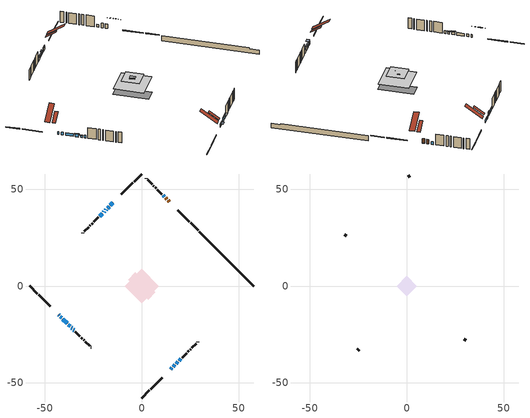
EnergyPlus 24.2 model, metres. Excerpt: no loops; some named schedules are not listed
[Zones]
conditioned space
 floor adiabatic (AdiabaticFloorConstruction): -8.85,0 0,8.85 8.85,0 0,-8.85 z3.43
 floor foundation (Slab1 construction): -7.01,3.28 -3.28,7.01 7.01,-3.28 3.28,-7.01 z-1.37
 wall outside (RimJoist1 construction): 0,-57.8 3.95,-53.86 / -57.8,0 -53.86,-3.95 / 0,57.8 -3.95,53.86 / 29.13,28.68 25.18,32.63 z0.99:1.29
 wall outside (RimJoist2 construction): 4.6,-53.2 10.5,-47.31 / -53.2,-4.6 -47.31,-10.5 / -4.6,53.2 -10.5,47.31 / 24.52,33.28 18.63,39.17 z0.99:1.29
 wall outside (AdiabaticWallConstruction 1): 14.27,43.53 13.59,44.21 / 12.94,44.87 12.36,45.44 z0.99:3.02
 wall outside (AdiabaticWallConstruction): 14.85,-42.95 15.58,-42.23 z0.99:2.59; -42.95,-14.85 -42.63,-15.18 / -41.97,-15.83 -41.34,-16.46 / -40.69,-17.12 -38.53,-19.28 / -14.85,42.95 -16.15,41.66 / -37.87,-19.93 -37.01,-20.8 / -16.8,41 -17.56,40.25 / -35.27,-22.54 -34.89,-22.92 / -20.39,37.41 -21.69,36.12 / 11.71,46.1 11.08,46.73 z0.99:2.21; 16.23,-41.57 17.09,-40.71 z0.99:2.16; -36.35,-21.45 -35.92,-21.88 / -19.3,38.5 -19.74,38.07 z0.99:1.91; -18.22,39.59 -18.65,39.16 / 17.75,-40.05 18.61,-39.19 / 19.27,-38.54 20.13,-37.67 z0.99:2.77
 wall outside (Wall1 construction): 20.79,-37.02 23.14,-34.66 / -34.23,-23.57 -31.87,-25.93 / -22.34,35.46 -24.7,33.11 / 10.42,47.38 8.07,49.74 z0.99:5.87
 wall outside (Wall2 construction): 23.8,-34 24.32,-33.48 / -31.22,-26.59 -30.7,-27.11 / -25.36,32.45 -25.88,31.93 / 7.41,50.39 6.89,50.91 z0.99:5.87
 wall outside (Wall3 construction): 24.98,-32.83 25.26,-32.55 / -30.04,-27.76 -29.76,-28.04 / -26.53,31.27 -26.81,31 / 6.23,51.57 5.96,51.85 z0.99:5.87
 wall outside (Wall4 construction): 25.91,-31.89 28.12,-29.69 / -29.11,-28.7 -26.9,-30.9 / -27.47,30.34 -29.67,28.13 / 5.3,52.51 3.1,54.71 z0.99:5.87
 wall outside (Wall5 construction): 28.77,-29.03 28.91,-28.89 / -26.25,-31.56 -26.11,-31.7 / -30.33,27.48 -30.46,27.34 / 2.44,55.37 2.3,55.5 z0.99:5.87
 wall foundation (FoundationWall1 construction): 29.78,28.02,-1.37 29.78,28.02,0.99 55,2.8,0.99 55,2.8,0.5 57.8,0,0.5 57.8,0,-1.37
 window (WindowConstruction 13): 14.85,-42.95 15.57,-42.23 z0.99:2.59
 window (WindowConstruction 6): -42.95,-14.85 -42.63,-15.18 z0.99:2.21
 window (WindowConstruction 7): -41.97,-15.83 -41.34,-16.46 z0.99:2.21
 window (WindowConstruction 8): -40.68,-17.12 -38.53,-19.28 z0.99:2.21
 window (WindowConstruction 9): -14.85,42.95 -16.15,41.66 z0.99:2.21
 window (WindowConstruction 10): 16.23,-41.57 17.09,-40.71 z0.99:2.16
 window (WindowConstruction 11): -37.87,-19.93 -37.01,-20.8 z0.99:2.21
 window (WindowConstruction 12): -36.35,-21.45 -35.92,-21.88 z0.99:1.9
 window (WindowConstruction 14): -16.8,41 -17.56,40.25 z0.99:2.21
 window (WindowConstruction 15): -35.26,-22.54 -34.89,-22.92 z0.99:2.21
 window (WindowConstruction): -18.22,39.59 -18.65,39.16 z0.99:2.77
 window (WindowConstruction 1): -19.3,38.5 -19.73,38.07 z0.99:1.9
 window (WindowConstruction 2): -20.39,37.41 -21.68,36.12 z0.99:2.21
 window (WindowConstruction 3): 17.75,-40.05 18.61,-39.19 z0.99:2.77
 window (WindowConstruction 4): 19.27,-38.54 20.13,-37.67 z0.99:2.77
 window (WindowConstruction 5): 11.71,46.1 11.08,46.72 z0.99:2.21
 door (Door): 14.27,43.53 13.59,44.21 z0.99:3.02
 door (Door 1): 12.94,44.87 12.37,45.44 z0.99:3.02
 ceiling adiabatic (AdiabaticFloorConstruction): 0,-8.85 8.85,0 0,8.85 -8.85,0 z3.43
 roof outside (Roof3 construction): 14.2,-43.61,5.87 11.18,-40.59,8.71 10.28,-41.5,8.71 13.29,-44.51,5.87; -43.61,-14.2,5.87 -40.59,-11.18,8.71 -41.5,-10.28,8.71 -44.51,-13.29,5.87; -14.2,43.61,5.87 -11.18,40.59,8.71 -10.28,41.5,8.71 -13.29,44.51,5.87; 14.93,42.88,5.87 11.91,39.86,8.71 12.82,38.96,8.71 15.83,41.97,5.87
attic - vented
 floor to conditioned space (Floor1 construction Reversed): -1.59,0 0,1.59 1.59,0 0,-1.59 z5.87
 floor to conditioned space (Floor2 construction Reversed): -5.17,0 0,5.17 5.17,0 0,-5.17 z5.87
 wall outside (Wall6 construction): 29.57,-28.24 30.55,-27.25 / -25.45,-32.35 -24.46,-33.34 / -31.12,26.68 -32.11,25.7 / 1.64,56.16 0.66,57.15 z0.99:5.87
 roof outside (Roof1 construction): 12.63,-45.17,5.87 7.7,-40.24,10.52 6.22,-41.72,10.52 11.15,-46.65,5.87; -45.17,-12.63,5.87 -40.24,-7.7,10.52 -41.72,-6.22,10.52 -46.65,-11.15,5.87; -12.63,45.17,5.87 -7.7,40.24,10.52 -6.22,41.72,10.52 -11.15,46.65,5.87; 16.49,41.31,5.87 11.56,36.38,10.52 13.04,34.9,10.52 17.97,39.83,5.87
shading: 15.79,-42.02 14.64,-43.16 15.51,-44.02 16.65,-42.88 z2.89; -16.36,41.45 -14.64,43.16 -14.85,43.37 -16.57,41.66 z2.51; 17.3,-40.5 16.02,-41.78 16.32,-42.09 17.61,-40.8 z2.46; -36.8,-21.01 -38.08,-19.72 -38.29,-19.93 -37.01,-21.22 z2.51; -35.71,-22.09 -36.56,-21.24 -36.78,-21.45 -35.92,-22.31 z2.2; -18.86,38.95 -18,39.8 -18.22,40.01 -19.07,39.16 z3.07; -19.95,37.86 -19.09,38.71 -19.3,38.92 -20.16,38.07 z2.2; -21.9,35.91 -20.18,37.62 -20.39,37.84 -22.11,36.12 z2.51; 18.82,-38.98 17.54,-40.27 17.75,-40.48 19.04,-39.19 z3.07; 20.34,-37.46 19.06,-38.75 19.7,-39.39 20.99,-38.11 z3.07
[Building]
Building 1: Terrain=Suburbs
[Site:Location]
Montreal Mirabel Intl AP_QC: Latitude {deg}=45.68; Longitude {deg}=-74.03; Time Zone {hr}=-5; Elevation {m}=82; Keep Site Location Information=Yes
[Site:GroundTemperature:Shallow]
0.642858, -1.75623, -1.94836, -0.80987, 3.76054, 8.30966, 12.2535, 14.7518, 14.9641, 12.9321, 9.08883, 4.67926
[Site:WaterMainsTemperature]
Calculation Method=Schedule; Temperature Schedule=mains temperature schedule
[Material] Roughness=Rough; Thermal Absorptance=0.9
Name | Thickness {m} | Conductivity {W/m-K} | Density {kg/m3} | Specific Heat {J/kg-K} | Solar Absorptance | Visible Absorptance
asphalt or fiberglass shingles | 0.00635 | 0.162714 | 1121.4 | 1465.45 | 0.84 | 0.84
ceiling loosefill ins | 0.169333 | 0.0480833 | 16.02 | 1046.75 | 0.7 | 0.7
ceiling stud and cavity | 0.1397 | 0.138218 | 65.682 | 1177.47 | 0.7 | 0.7
ceiling stud and cavity 1 | 0.1397 | 0.125932 | 65.682 | 1177.47 | 0.7 | 0.7
concrete 4.0 in. | 0.1016 | 1.803125 | 2242.8 | 837.4 | 0.7 | 0.7
concrete 8.0 in. | 0.2032 | 1.803125 | 2242.8 | 837.4 | 0.7 | 0.7
door material | 0.04445 | 0.053851 | 512.64 | 1214.23 | 0.7 | 0.7
door material 1 | 0.04445 | 0.0381423 | 512.64 | 1214.23 | 0.7 | 0.7
exterior vertical ins | 0.0454343 | 0.029427 | 32.04 | 1214.23 | 0.7 | 0.7
floor covering | 0.0127 | 0.0433444 | 54.468 | 1339.84 | 0.6 | 0.6
floor rigid ins; wall rigid ins 2 | 0.512978 | 0.029427 | 32.04 | 1214.23 | 0.7 | 0.7
floor stud and cavity | 0.1397 | 1.75129 | 37.0049 | 1207.88 | 0.7 | 0.7
furniture material conditioned space 1 | 0.1524 | 0.115458 | 640.8 | 1214.23 | 0.6 | 0.6
gypsum board | 0.0127 | 0.160291 | 801 | 837.4 | 0.6 | 0.6
gypsum board 1 | 0.0127 | 0.160291 | 801 | 837.4 | 0.7 | 0.7
osb sheathing 0.5 in. | 0.0127 | 0.115458 | 512.64 | 1214.23 | 0.7 | 0.7
osb sheathing 0.75 in. | 0.01905 | 0.115458 | 512.64 | 1214.23 | 0.7 | 0.7
osb sheathing 2.0 in. | 0.0508 | 0.115458 | 512.64 | 1214.23 | 0.7 | 0.7
rim joist rigid ins; wall rigid ins | 0.051816 | 0.029427 | 32.04 | 1214.23 | 0.7 | 0.7
rim joist stud and cavity | 0.0508 | 0.0380316 | 125.044 | 1163.47 | 0.6 | 0.6
rim joist stud and cavity 1 | 0.0508 | 0.0327253 | 125.044 | 1163.47 | 0.6 | 0.6
roof rigid ins; wall rigid ins 1 | 0.103632 | 0.029427 | 32.04 | 1214.23 | 0.7 | 0.7
roof stud and cavity | 0.2032 | 0.214845 | 78.34581 | 1123.46 | 0.7 | 0.7
wall stud and cavity | 0.1397 | 0.145576 | 139.0536 | 1170.24 | 0.7 | 0.7
wall stud and cavity 1 | 0.1397 | 0.300532 | 139.0536 | 1170.24 | 0.7 | 0.7
wall stud and cavity 2 | 0.1397 | 0.197362 | 139.0536 | 1170.24 | 0.7 | 0.7
wall stud and cavity 3 | 0.1397 | 0.185372 | 139.0536 | 1170.24 | 0.7 | 0.7
wall stud and cavity 4 | 0.1397 | 0.741543 | 139.0536 | 1170.24 | 0.7 | 0.7
wall stud and cavity 5 | 0.0889 | 6.1454 | 50.32683 | 1063.81 | 0.6 | 0.6
wall stud and cavity 6 | 0.0889 | 0.380278 | 52.3479 | 1209.89 | 0.7 | 0.7
wall stud and cavity 7 | 0.0889 | 0.391764 | 83.0341 | 1211.67 | 0.7 | 0.7
wood siding | 0.0254 | 0.102417 | 544.68 | 1172.36 | 0 | 0
wood siding 1 | 0.00254 | 0.102417 | 544.68 | 1172.36 | 0 | 0
wood siding 2; wood siding 3; wood siding 4 | 0.0254 | 0.102417 | 544.68 | 1172.36 | 0.7 | 0.7
[WindowMaterial:SimpleGlazingSystem]
Name | U-Factor {W/m2-K} | Solar Heat Gain Coefficient
WindowMaterial | 4.553756 | 0.66
WindowMaterial 1 | 4.92339 | 0.64
WindowMaterial 2 | 3.90135 | 0.7
WindowMaterial 3 | 3.91385 | 0.7
WindowMaterial 4 | 4.21762 | 0.68
WindowMaterial 5 | 4.732613 | 0.65
WindowMaterial 6 | 4.13756 | 0.69
WindowMaterial 7 | 2.98038 | 0.61
WindowMaterial 8 | 4.81438 | 0.65
[Construction]
AdiabaticFloorConstruction: floor stud and cavity, floor rigid ins, osb sheathing 0.75 in., floor covering
AdiabaticWallConstruction: wood siding 3, wall rigid ins 2, wall stud and cavity 6, gypsum board
AdiabaticWallConstruction 1: wood siding 4, wall rigid ins 2, wall stud and cavity 6, gypsum board
Door: door material
Door 1: door material 1
Floor1 construction Reversed: gypsum board, ceiling stud and cavity, ceiling loosefill ins
Floor2 construction Reversed: gypsum board, ceiling stud and cavity 1, ceiling loosefill ins
FoundationWall1 construction: concrete 8.0 in., gypsum board 1
furniture construction conditioned space 1: furniture material conditioned space 1
PartitionWallConstruction: gypsum board, wall stud and cavity 7, gypsum board
RimJoist1 construction: wood siding 2, rim joist rigid ins, osb sheathing 2.0 in., rim joist stud and cavity
RimJoist2 construction: wood siding 2, rim joist rigid ins, osb sheathing 2.0 in., rim joist stud and cavity 1
Roof1 construction: asphalt or fiberglass shingles
Roof3 construction: asphalt or fiberglass shingles, roof rigid ins, osb sheathing 0.75 in., roof stud and cavity, gypsum board
Slab1 construction: concrete 4.0 in.
Wall1 construction: wood siding, wall rigid ins, osb sheathing 0.5 in., wall stud and cavity, gypsum board
Wall2 construction: wood siding, wall rigid ins 1, osb sheathing 0.5 in., wall stud and cavity 1, gypsum board
Wall3 construction: wood siding, wall rigid ins, osb sheathing 0.5 in., wall stud and cavity 2, gypsum board
Wall4 construction: wood siding, wall rigid ins, osb sheathing 0.5 in., wall stud and cavity 3, gypsum board
Wall5 construction: wood siding, wall rigid ins, osb sheathing 0.5 in., wall stud and cavity 4, gypsum board
Wall6 construction: wood siding 1, wall stud and cavity 5
WindowConstruction; WindowConstruction 3; WindowConstruction 5; WindowConstruction 7: WindowMaterial
WindowConstruction 1; WindowConstruction 12; WindowConstruction 6: WindowMaterial 1
WindowConstruction 10: WindowMaterial 6
WindowConstruction 11; WindowConstruction 9: WindowMaterial 5
WindowConstruction 13: WindowMaterial 7
WindowConstruction 14; WindowConstruction 15: WindowMaterial 8
WindowConstruction 2: WindowMaterial 2
WindowConstruction 4: WindowMaterial 3
WindowConstruction 8: WindowMaterial 4
[Zone] Multiplier=1; Part of Total Floor Area=Yes
Name | Volume {m3}
attic - vented | 41.3976
conditioned space | 582.8
[Space]
Name | Zone | Volume {m3}
attic - vented 1 | attic - vented | 41.3976
conditioned space 1 | conditioned space | 582.8
[ZoneInfiltration:EffectiveLeakageArea]
infil attic - vented 1: Zone or Space=attic - vented 1; Schedule=Always On Discrete; Effective Air Leakage Area {cm2}=2701.38; Stack Coefficient=0.00066264; Wind Coefficient=1.73924e-05
[ZoneMixing]
whole house fan mix: Zone or Space=attic - vented; Schedule=Always On Continuous; Design Flow Rate Calculation Method=Flow/Zone; Design Flow Rate {m3/s}=0; Source Zone or Space=conditioned space
[SurfaceProperty:ExposedFoundationPerimeter]
Slab1: Exposed Perimeter Calculation Method=TotalExposedPerimeter; Total Exposed Perimeter {m}=39.63
[InternalMass] Zone or ZoneList=conditioned space; Space or SpaceList=conditioned space 1
Name | Construction | Surface Area {m2}
furniture mass conditioned space 1 | furniture construction conditioned space 1 | 93.2799
partition wall mass | PartitionWallConstruction | 233.2
[Lights]
interior lighting: Zone or ZoneList or Space or SpaceList=conditioned space 1; Schedule=interior lighting schedule; Design Level Calculation Method=LightingLevel; Lighting Level {W}=343.2; Return Air Fraction=0; Fraction Radiant=0.6; Fraction Visible=0.2; Fraction Replaceable=1
[People]
occupants: Zone or ZoneList or Space or SpaceList=conditioned space 1; Number of People Schedule=occupants schedule; Number of People Calculation Method=People; Number of People=3; Fraction Radiant=0.314171; Sensible Heat Fraction=0.56303; Activity Level Schedule=occupants activity schedule; Carbon Dioxide Generation Rate {m3/s-W}=0; Enable ASHRAE 55 Comfort Warnings=No; Mean Radiant Temperature Calculation Type=EnclosureAveraged
[ElectricEquipment] Zone or ZoneList or Space or SpaceList=conditioned space 1; Design Level Calculation Method=EquipmentLevel
Name | Schedule | Design Level {W} | Fraction Latent | Fraction Radiant | Fraction Lost
clothes dryer | clothes dryer schedule | 140.772 | 0.015 | 0.081 | 0.85
clothes washer | clothes washer schedule | 32.1985 | 0.03 | 0.162 | 0.7
cooking range | cooking range schedule | 215.147 | 0.08 | 0.432 | 0.2
dishwasher | dishwasher schedule | 66.8632 | 0.3 | 0.18 | 0.4
fridge | fridge schedule | 72.9452 | 0 | 0.6 | 0
mech vent house fan | mech vent house fan schedule | 150 | 0 | 0 | 1
mech vent house fan cfis | mech vent house fan cfis schedule | 0 | 0 | 0 | 0
misc plug loads | misc plug loads schedule | 494.7 | 0.045 | 0.513 | 0.1
whole house fan | Always On Discrete | 0 | 0 | 0 | 1
[OtherEquipment] Zone or ZoneList or Space or SpaceList=conditioned space 1; Design Level Calculation Method=EquipmentLevel
Name | Fuel Type | Schedule | Design Level {W} | Fraction Latent | Fraction Radiant | Fraction Lost
clothes dryer 1 | Electricity | clothes dryer schedule | 0 | 0.015 | 0.081 | 0.85
cooking range 1 | Electricity | cooking range schedule | 0 | 0.08 | 0.432 | 0.2
general water use latent | None | general water use schedule | 62.594 | 1 | 0 | 0
general water use sensible | None | general water use schedule | -61.6891 | 0 | 0.6 | 0
mech vent house fan latent load | None | Always On Discrete | 0 | 1 | 0 | 0
mech vent house fan sensible load | None | Always On Discrete | 0 | 0 | 0 | 0
water heater energy adjustment1 | Electricity | Always On Discrete | 0.01 | 0 | 0 | 1
[ZoneInfiltration:DesignFlowRate] Zone or ZoneList or Space or SpaceList=conditioned space 1; Schedule=Always On Discrete; Design Flow Rate Calculation Method=Flow/Zone; Design Flow Rate {m3/s}=0
infil flow; natural vent flow; whole house fan flow
[Foundation:Kiva]
Foundation Kiva 1: Initial Indoor Air Temperature {C}=21; Wall Height Above Grade {m}=0.98999; Wall Depth Below Slab {m}=0.2032; Custom Block Material Name 1=exterior vertical ins; Custom Block Depth 1 {m}=2.36001; Custom Block X Position 1 {m}=0.2159; Custom Block Z Position 1 {m}=0
[Foundation:Kiva:Settings]
Soil Conductivity {W/m-K}=0.849921; Soil Density {kg/m3}=1842.3; Soil Specific Heat {J/kg-K}=418.7; Ground Solar Absorptivity=0.9; Ground Thermal Absorptivity=0.9; Ground Surface Roughness {m}=0.03; Far-Field Width {m}=40; Deep-Ground Boundary Condition=ZeroFlux; Deep-Ground Depth {m}=40; Minimum Cell Dimension {m}=0.2; Maximum Cell Growth Coefficient=3; Simulation Timestep=Timestep
[Exterior:Lights]
exterior lighting: Schedule=exterior lighting schedule; Design Level {W}=75.6
[Schedule:Constant]
Name | Hourly Value
Always On Continuous; mech vent house fan schedule; mech vent house fan cfis schedule; Always On Discrete | 1
occupants activity schedule | 117.228
fridge schedule | 0
[Schedule:Week:Daily]
interior lighting schedule Week Rule - Jan1-Jan27: interior lighting schedule day, interior lighting schedule day, interior lighting schedule day, interior lighting schedule day, interior lighting schedule day, interior lighting schedule day, interior lighting schedule day, interior lighting schedule default day, interior lighting schedule default day, interior lighting schedule default day, interior lighting schedule default day, interior lighting schedule default day
interior lighting schedule Week Rule - Jan28-Feb3: interior lighting schedule day, interior lighting schedule day, interior lighting schedule day, interior lighting schedule day, interior lighting schedule day 1, interior lighting schedule day 1, interior lighting schedule day 1, interior lighting schedule default day, interior lighting schedule default day, interior lighting schedule default day, interior lighting schedule default day, interior lighting schedule default day
interior lighting schedule Week Rule - Feb4-Feb24: interior lighting schedule day 1, interior lighting schedule day 1, interior lighting schedule day 1, interior lighting schedule day 1, interior lighting schedule day 1, interior lighting schedule day 1, interior lighting schedule day 1, interior lighting schedule default day, interior lighting schedule default day, interior lighting schedule default day, interior lighting schedule default day, interior lighting schedule default day
interior lighting schedule Week Rule - Feb25-Mar3: interior lighting schedule day 1, interior lighting schedule day 1, interior lighting schedule day 1, interior lighting schedule day 1, interior lighting schedule day 2, interior lighting schedule day 2, interior lighting schedule day 2, interior lighting schedule default day, interior lighting schedule default day, interior lighting schedule default day, interior lighting schedule default day, interior lighting schedule default day
interior lighting schedule Week Rule - Mar4-Mar31: interior lighting schedule day 2, interior lighting schedule day 2, interior lighting schedule day 2, interior lighting schedule day 2, interior lighting schedule day 2, interior lighting schedule day 2, interior lighting schedule day 2, interior lighting schedule default day, interior lighting schedule default day, interior lighting schedule default day, interior lighting schedule default day, interior lighting schedule default day
interior lighting schedule Week Rule - Apr1-Apr28: interior lighting schedule day 3, interior lighting schedule day 3, interior lighting schedule day 3, interior lighting schedule day 3, interior lighting schedule day 3, interior lighting schedule day 3, interior lighting schedule day 3, interior lighting schedule default day, interior lighting schedule default day, interior lighting schedule default day, interior lighting schedule default day, interior lighting schedule default day
interior lighting schedule Week Rule - Apr29-May5: interior lighting schedule day 3, interior lighting schedule day 3, interior lighting schedule day 4, interior lighting schedule day 4, interior lighting schedule day 4, interior lighting schedule day 4, interior lighting schedule day 4, interior lighting schedule default day, interior lighting schedule default day, interior lighting schedule default day, interior lighting schedule default day, interior lighting schedule default day
interior lighting schedule Week Rule - May6-May26: interior lighting schedule day 4, interior lighting schedule day 4, interior lighting schedule day 4, interior lighting schedule day 4, interior lighting schedule day 4, interior lighting schedule day 4, interior lighting schedule day 4, interior lighting schedule default day, interior lighting schedule default day, interior lighting schedule default day, interior lighting schedule default day, interior lighting schedule default day
interior lighting schedule Week Rule - May27-Jun2: interior lighting schedule day 4, interior lighting schedule day 4, interior lighting schedule day 4, interior lighting schedule day 4, interior lighting schedule day 4, interior lighting schedule day 5, interior lighting schedule day 5, interior lighting schedule default day, interior lighting schedule default day, interior lighting schedule default day, interior lighting schedule default day, interior lighting schedule default day
interior lighting schedule Week Rule - Jun3-Jun30: interior lighting schedule day 5, interior lighting schedule day 5, interior lighting schedule day 5, interior lighting schedule day 5, interior lighting schedule day 5, interior lighting schedule day 5, interior lighting schedule day 5, interior lighting schedule default day, interior lighting schedule default day, interior lighting schedule default day, interior lighting schedule default day, interior lighting schedule default day
interior lighting schedule Week Rule - Jul1-Jul28: interior lighting schedule day 6, interior lighting schedule day 6, interior lighting schedule day 6, interior lighting schedule day 6, interior lighting schedule day 6, interior lighting schedule day 6, interior lighting schedule day 6, interior lighting schedule default day, interior lighting schedule default day, interior lighting schedule default day, interior lighting schedule default day, interior lighting schedule default day
interior lighting schedule Week Rule - Jul29-Aug4: interior lighting schedule day 6, interior lighting schedule day 6, interior lighting schedule day 6, interior lighting schedule day 7, interior lighting schedule day 7, interior lighting schedule day 7, interior lighting schedule day 7, interior lighting schedule default day, interior lighting schedule default day, interior lighting schedule default day, interior lighting schedule default day, interior lighting schedule default day
interior lighting schedule Week Rule - Aug5-Aug25: interior lighting schedule day 7, interior lighting schedule day 7, interior lighting schedule day 7, interior lighting schedule day 7, interior lighting schedule day 7, interior lighting schedule day 7, interior lighting schedule day 7, interior lighting schedule default day, interior lighting schedule default day, interior lighting schedule default day, interior lighting schedule default day, interior lighting schedule default day
interior lighting schedule Week Rule - Aug26-Sep1: interior lighting schedule day 7, interior lighting schedule day 7, interior lighting schedule day 7, interior lighting schedule day 7, interior lighting schedule day 7, interior lighting schedule day 7, interior lighting schedule day 8, interior lighting schedule default day, interior lighting schedule default day, interior lighting schedule default day, interior lighting schedule default day, interior lighting schedule default day
interior lighting schedule Week Rule - Sep2-Sep29: interior lighting schedule day 8, interior lighting schedule day 8, interior lighting schedule day 8, interior lighting schedule day 8, interior lighting schedule day 8, interior lighting schedule day 8, interior lighting schedule day 8, interior lighting schedule default day, interior lighting schedule default day, interior lighting schedule default day, interior lighting schedule default day, interior lighting schedule default day
interior lighting schedule Week Rule - Sep30-Oct6: interior lighting schedule day 8, interior lighting schedule day 9, interior lighting schedule day 9, interior lighting schedule day 9, interior lighting schedule day 9, interior lighting schedule day 9, interior lighting schedule day 9, interior lighting schedule default day, interior lighting schedule default day, interior lighting schedule default day, interior lighting schedule default day, interior lighting schedule default day
interior lighting schedule Week Rule - Oct7-Oct27: interior lighting schedule day 9, interior lighting schedule day 9, interior lighting schedule day 9, interior lighting schedule day 9, interior lighting schedule day 9, interior lighting schedule day 9, interior lighting schedule day 9, interior lighting schedule default day, interior lighting schedule default day, interior lighting schedule default day, interior lighting schedule default day, interior lighting schedule default day
interior lighting schedule Week Rule - Oct28-Nov3: interior lighting schedule day 9, interior lighting schedule day 9, interior lighting schedule day 9, interior lighting schedule day 9, interior lighting schedule day 10, interior lighting schedule day 10, interior lighting schedule day 10, interior lighting schedule default day, interior lighting schedule default day, interior lighting schedule default day, interior lighting schedule default day, interior lighting schedule default day
interior lighting schedule Week Rule - Nov4-Nov24: interior lighting schedule day 10, interior lighting schedule day 10, interior lighting schedule day 10, interior lighting schedule day 10, interior lighting schedule day 10, interior lighting schedule day 10, interior lighting schedule day 10, interior lighting schedule default day, interior lighting schedule default day, interior lighting schedule default day, interior lighting schedule default day, interior lighting schedule default day
interior lighting schedule Week Rule - Nov25-Dec1: interior lighting schedule day 10, interior lighting schedule day 10, interior lighting schedule day 10, interior lighting schedule day 10, interior lighting schedule day 10, interior lighting schedule day 10, interior lighting schedule day 11, interior lighting schedule default day, interior lighting schedule default day, interior lighting schedule default day, interior lighting schedule default day, interior lighting schedule default day
interior lighting schedule Week Rule - Dec2-Dec31: interior lighting schedule day 11, interior lighting schedule day 11, interior lighting schedule day 11, interior lighting schedule day 11, interior lighting schedule day 11, interior lighting schedule day 11, interior lighting schedule day 11, interior lighting schedule default day, interior lighting schedule default day, interior lighting schedule default day, interior lighting schedule default day, interior lighting schedule default day
occupants schedule Week Rule - Jan1-Dec31: occupants schedule day, occupants schedule day, occupants schedule day, occupants schedule day, occupants schedule day, occupants schedule day, occupants schedule day, occupants schedule default day, occupants schedule default day, occupants schedule default day, occupants schedule default day, occupants schedule default day
clothes dryer schedule Week Rule - Jan1-Dec31: clothes dryer schedule day, clothes dryer schedule day, clothes dryer schedule day, clothes dryer schedule day, clothes dryer schedule day, clothes dryer schedule day, clothes dryer schedule day, clothes dryer schedule default day, clothes dryer schedule default day, clothes dryer schedule default day, clothes dryer schedule default day, clothes dryer schedule default day
clothes washer schedule Week Rule - Jan1-Dec31: clothes washer schedule day, clothes washer schedule day, clothes washer schedule day, clothes washer schedule day, clothes washer schedule day, clothes washer schedule day, clothes washer schedule day, clothes washer schedule default day, clothes washer schedule default day, clothes washer schedule default day, clothes washer schedule default day, clothes washer schedule default day
cooking range schedule Week Rule - Jan1-Dec31: cooking range schedule day, cooking range schedule day, cooking range schedule day, cooking range schedule day, cooking range schedule day, cooking range schedule day, cooking range schedule day, cooking range schedule default day, cooking range schedule default day, cooking range schedule default day, cooking range schedule default day, cooking range schedule default day
dishwasher schedule Week Rule - Jan1-Dec31: dishwasher schedule day, dishwasher schedule day, dishwasher schedule day, dishwasher schedule day, dishwasher schedule day, dishwasher schedule day, dishwasher schedule day, dishwasher schedule default day, dishwasher schedule default day, dishwasher schedule default day, dishwasher schedule default day, dishwasher schedule default day
misc plug loads schedule Week Rule - Jan1-Dec31: misc plug loads schedule day, misc plug loads schedule day, misc plug loads schedule day, misc plug loads schedule day, misc plug loads schedule day, misc plug loads schedule day, misc plug loads schedule day, misc plug loads schedule default day, misc plug loads schedule default day, misc plug loads schedule default day, misc plug loads schedule default day, misc plug loads schedule default day
general water use schedule Week Rule - Jan1-Dec31: general water use schedule day, general water use schedule day, general water use schedule day, general water use schedule day, general water use schedule day, general water use schedule day, general water use schedule day, general water use schedule default day, general water use schedule default day, general water use schedule default day, general water use schedule default day, general water use schedule default day
exterior lighting schedule Week Rule - Jan1-Jan27: exterior lighting schedule day, exterior lighting schedule day, exterior lighting schedule day, exterior lighting schedule day, exterior lighting schedule day, exterior lighting schedule day, exterior lighting schedule day, exterior lighting schedule default day, exterior lighting schedule default day, exterior lighting schedule default day, exterior lighting schedule default day, exterior lighting schedule default day
exterior lighting schedule Week Rule - Jan28-Feb3: exterior lighting schedule day, exterior lighting schedule day, exterior lighting schedule day, exterior lighting schedule day, exterior lighting schedule day 1, exterior lighting schedule day 1, exterior lighting schedule day 1, exterior lighting schedule default day, exterior lighting schedule default day, exterior lighting schedule default day, exterior lighting schedule default day, exterior lighting schedule default day
exterior lighting schedule Week Rule - Feb4-Feb24: exterior lighting schedule day 1, exterior lighting schedule day 1, exterior lighting schedule day 1, exterior lighting schedule day 1, exterior lighting schedule day 1, exterior lighting schedule day 1, exterior lighting schedule day 1, exterior lighting schedule default day, exterior lighting schedule default day, exterior lighting schedule default day, exterior lighting schedule default day, exterior lighting schedule default day
exterior lighting schedule Week Rule - Feb25-Mar3: exterior lighting schedule day 1, exterior lighting schedule day 1, exterior lighting schedule day 1, exterior lighting schedule day 1, exterior lighting schedule day 2, exterior lighting schedule day 2, exterior lighting schedule day 2, exterior lighting schedule default day, exterior lighting schedule default day, exterior lighting schedule default day, exterior lighting schedule default day, exterior lighting schedule default day
exterior lighting schedule Week Rule - Mar4-Mar31: exterior lighting schedule day 2, exterior lighting schedule day 2, exterior lighting schedule day 2, exterior lighting schedule day 2, exterior lighting schedule day 2, exterior lighting schedule day 2, exterior lighting schedule day 2, exterior lighting schedule default day, exterior lighting schedule default day, exterior lighting schedule default day, exterior lighting schedule default day, exterior lighting schedule default day
exterior lighting schedule Week Rule - Apr1-Apr28: exterior lighting schedule day 3, exterior lighting schedule day 3, exterior lighting schedule day 3, exterior lighting schedule day 3, exterior lighting schedule day 3, exterior lighting schedule day 3, exterior lighting schedule day 3, exterior lighting schedule default day, exterior lighting schedule default day, exterior lighting schedule default day, exterior lighting schedule default day, exterior lighting schedule default day
exterior lighting schedule Week Rule - Apr29-May5: exterior lighting schedule day 3, exterior lighting schedule day 3, exterior lighting schedule day 4, exterior lighting schedule day 4, exterior lighting schedule day 4, exterior lighting schedule day 4, exterior lighting schedule day 4, exterior lighting schedule default day, exterior lighting schedule default day, exterior lighting schedule default day, exterior lighting schedule default day, exterior lighting schedule default day
exterior lighting schedule Week Rule - May6-May26: exterior lighting schedule day 4, exterior lighting schedule day 4, exterior lighting schedule day 4, exterior lighting schedule day 4, exterior lighting schedule day 4, exterior lighting schedule day 4, exterior lighting schedule day 4, exterior lighting schedule default day, exterior lighting schedule default day, exterior lighting schedule default day, exterior lighting schedule default day, exterior lighting schedule default day
exterior lighting schedule Week Rule - May27-Jun2: exterior lighting schedule day 4, exterior lighting schedule day 4, exterior lighting schedule day 4, exterior lighting schedule day 4, exterior lighting schedule day 4, exterior lighting schedule day 5, exterior lighting schedule day 5, exterior lighting schedule default day, exterior lighting schedule default day, exterior lighting schedule default day, exterior lighting schedule default day, exterior lighting schedule default day
exterior lighting schedule Week Rule - Jun3-Jun30: exterior lighting schedule day 5, exterior lighting schedule day 5, exterior lighting schedule day 5, exterior lighting schedule day 5, exterior lighting schedule day 5, exterior lighting schedule day 5, exterior lighting schedule day 5, exterior lighting schedule default day, exterior lighting schedule default day, exterior lighting schedule default day, exterior lighting schedule default day, exterior lighting schedule default day
exterior lighting schedule Week Rule - Jul1-Jul28: exterior lighting schedule day 6, exterior lighting schedule day 6, exterior lighting schedule day 6, exterior lighting schedule day 6, exterior lighting schedule day 6, exterior lighting schedule day 6, exterior lighting schedule day 6, exterior lighting schedule default day, exterior lighting schedule default day, exterior lighting schedule default day, exterior lighting schedule default day, exterior lighting schedule default day
exterior lighting schedule Week Rule - Jul29-Aug4: exterior lighting schedule day 6, exterior lighting schedule day 6, exterior lighting schedule day 6, exterior lighting schedule day 7, exterior lighting schedule day 7, exterior lighting schedule day 7, exterior lighting schedule day 7, exterior lighting schedule default day, exterior lighting schedule default day, exterior lighting schedule default day, exterior lighting schedule default day, exterior lighting schedule default day
exterior lighting schedule Week Rule - Aug5-Aug25: exterior lighting schedule day 7, exterior lighting schedule day 7, exterior lighting schedule day 7, exterior lighting schedule day 7, exterior lighting schedule day 7, exterior lighting schedule day 7, exterior lighting schedule day 7, exterior lighting schedule default day, exterior lighting schedule default day, exterior lighting schedule default day, exterior lighting schedule default day, exterior lighting schedule default day
exterior lighting schedule Week Rule - Aug26-Sep1: exterior lighting schedule day 7, exterior lighting schedule day 7, exterior lighting schedule day 7, exterior lighting schedule day 7, exterior lighting schedule day 7, exterior lighting schedule day 7, exterior lighting schedule day 8, exterior lighting schedule default day, exterior lighting schedule default day, exterior lighting schedule default day, exterior lighting schedule default day, exterior lighting schedule default day
exterior lighting schedule Week Rule - Sep2-Sep29: exterior lighting schedule day 8, exterior lighting schedule day 8, exterior lighting schedule day 8, exterior lighting schedule day 8, exterior lighting schedule day 8, exterior lighting schedule day 8, exterior lighting schedule day 8, exterior lighting schedule default day, exterior lighting schedule default day, exterior lighting schedule default day, exterior lighting schedule default day, exterior lighting schedule default day
[Schedule:Year]
interior lighting schedule: interior lighting schedule Week Rule - Jan1-Jan27, 1, 1, 1, 27, interior lighting schedule Week Rule - Jan28-Feb3, 1, 28, 2, 3, interior lighting schedule Week Rule - Feb4-Feb24, 2, 4, 2, 24, interior lighting schedule Week Rule - Feb25-Mar3, 2, 25, 3, 3, interior lighting schedule Week Rule - Mar4-Mar31, 3, 4, 3, 31, interior lighting schedule Week Rule - Apr1-Apr28, 4, 1, 4, 28, interior lighting schedule Week Rule - Apr29-May5, 4, 29, 5, 5, interior lighting schedule Week Rule - May6-May26, 5, 6, 5, 26, interior lighting schedule Week Rule - May27-Jun2, 5, 27, 6, 2, interior lighting schedule Week Rule - Jun3-Jun30, 6, 3, 6, 30, interior lighting schedule Week Rule - Jul1-Jul28, 7, 1, 7, 28, interior lighting schedule Week Rule - Jul29-Aug4, 7, 29, 8, 4, interior lighting schedule Week Rule - Aug5-Aug25, 8, 5, 8, 25, interior lighting schedule Week Rule - Aug26-Sep1, 8, 26, 9, 1, interior lighting schedule Week Rule - Sep2-Sep29, 9, 2, 9, 29, interior lighting schedule Week Rule - Sep30-Oct6, 9, 30, 10, 6, interior lighting schedule Week Rule - Oct7-Oct27, 10, 7, 10, 27, interior lighting schedule Week Rule - Oct28-Nov3, 10, 28, 11, 3, interior lighting schedule Week Rule - Nov4-Nov24, 11, 4, 11, 24, interior lighting schedule Week Rule - Nov25-Dec1, 11, 25, 12, 1, interior lighting schedule Week Rule - Dec2-Dec31, 12, 2, 12, 31
occupants schedule: occupants schedule Week Rule - Jan1-Dec31, 1, 1, 12, 31
clothes dryer schedule: clothes dryer schedule Week Rule - Jan1-Dec31, 1, 1, 12, 31
clothes washer schedule: clothes washer schedule Week Rule - Jan1-Dec31, 1, 1, 12, 31
cooking range schedule: cooking range schedule Week Rule - Jan1-Dec31, 1, 1, 12, 31
dishwasher schedule: dishwasher schedule Week Rule - Jan1-Dec31, 1, 1, 12, 31
misc plug loads schedule: misc plug loads schedule Week Rule - Jan1-Dec31, 1, 1, 12, 31
general water use schedule: general water use schedule Week Rule - Jan1-Dec31, 1, 1, 12, 31
exterior lighting schedule: exterior lighting schedule Week Rule - Jan1-Jan27, 1, 1, 1, 27, exterior lighting schedule Week Rule - Jan28-Feb3, 1, 28, 2, 3, exterior lighting schedule Week Rule - Feb4-Feb24, 2, 4, 2, 24, exterior lighting schedule Week Rule - Feb25-Mar3, 2, 25, 3, 3, exterior lighting schedule Week Rule - Mar4-Mar31, 3, 4, 3, 31, exterior lighting schedule Week Rule - Apr1-Apr28, 4, 1, 4, 28, exterior lighting schedule Week Rule - Apr29-May5, 4, 29, 5, 5, exterior lighting schedule Week Rule - May6-May26, 5, 6, 5, 26, exterior lighting schedule Week Rule - May27-Jun2, 5, 27, 6, 2, exterior lighting schedule Week Rule - Jun3-Jun30, 6, 3, 6, 30, exterior lighting schedule Week Rule - Jul1-Jul28, 7, 1, 7, 28, exterior lighting schedule Week Rule - Jul29-Aug4, 7, 29, 8, 4, exterior lighting schedule Week Rule - Aug5-Aug25, 8, 5, 8, 25, exterior lighting schedule Week Rule - Aug26-Sep1, 8, 26, 9, 1, exterior lighting schedule Week Rule - Sep2-Sep29, 9, 2, 9, 29, exterior lighting schedule Week Rule - Sep30-Oct6, 9, 30, 10, 6, exterior lighting schedule Week Rule - Oct7-Oct27, 10, 7, 10, 27, exterior lighting schedule Week Rule - Oct28-Nov3, 10, 28, 11, 3, exterior lighting schedule Week Rule - Nov4-Nov24, 11, 4, 11, 24, exterior lighting schedule Week Rule - Nov25-Dec1, 11, 25, 12, 1, exterior lighting schedule Week Rule - Dec2-Dec31, 12, 2, 12, 31
[Schedule:Compact]
mains temperature schedule: Through: 01/01, For: AllDays, Until: 24:00, 5.61444, Through: 01/02, For: AllDays, Until: 24:00, 5.535, Through: 01/03, For: AllDays, Until: 24:00, 5.45667, Through: 01/04, For: AllDays, Until: 24:00, 5.37944, Through: 01/05, For: AllDays, Until: 24:00, 5.30333, Through: 01/06, For: AllDays, Until: 24:00, 5.22889, Through: 01/07, For: AllDays, Until: 24:00, 5.15611, Through: 01/08, For: AllDays, Until: 24:00, 5.08389, Through: 01/09, For: AllDays, Until: 24:00, 5.01333, Through: 01/10, For: AllDays, Until: 24:00, 4.94444, Through: 01/11, For: AllDays, Until: 24:00, 4.87667, Through: 01/12, For: AllDays, Until: 24:00, 4.81056, Through: 01/13, For: AllDays, Until: 24:00, 4.74556, Through: 01/14, For: AllDays, Until: 24:00, 4.68222, Through: 01/15, For: AllDays, Until: 24:00, 4.62056, Through: 01/16, For: AllDays, Until: 24:00, 4.56, Through: 01/17, For: AllDays, Until: 24:00, 4.50111, Through: 01/18, For: AllDays, Until: 24:00, 4.44389, Through: 01/19, For: AllDays, Until: 24:00, 4.38778, Through: 01/20, For: AllDays, Until: 24:00, 4.33389, Through: 01/21, For: AllDays, Until: 24:00, 4.28111, Through: 01/22, For: AllDays, Until: 24:00, 4.23, Through: 01/23, For: AllDays, Until: 24:00, 4.18056, Through: 01/24, For: AllDays, Until: 24:00, 4.13278, Through: 01/25, For: AllDays, Until: 24:00, 4.08667, Through: 01/26, For: AllDays, Until: 24:00, 4.04222, Through: 01/27, For: AllDays, Until: 24:00, 3.99944, Through: 01/28, For: AllDays, Until: 24:00, 3.95833, Through: 01/29, For: AllDays, Until: 24:00, 3.91889, Through: 01/30, For: AllDays, Until: 24:00, 3.88111, Through: 01/31, For: AllDays, Until: 24:00, 3.845, Through: 02/01, For: AllDays, Until: 24:00, 3.81056, Through: 02/02, For: AllDays, Until: 24:00, 3.77778, Through: 02/03, For: AllDays, Until: 24:00, 3.74722, Through: 02/04, For: AllDays, Until: 24:00, 3.71833, Through: 02/05, For: AllDays, Until: 24:00, 3.69056, Through: 02/06, For: AllDays, Until: 24:00, 3.66556, Through: 02/07, For: AllDays, Until: 24:00, 3.64167, Through: 02/08, For: AllDays, Until: 24:00, 3.61944, Through: 02/09, For: AllDays, Until: 24:00, 3.59944, Through: 02/10, For: AllDays, Until: 24:00, 3.58111, Through: 02/11, For: AllDays, Until: 24:00, 3.56444, Through: 02/12, For: AllDays, Until: 24:00, 3.55, Through: 02/13, For: AllDays, Until: 24:00, 3.53667, Through: 02/14, For: AllDays, Until: 24:00, 3.52556, Through: 02/15, For: AllDays, Until: 24:00, 3.51667, Through: 02/16, For: AllDays, Until: 24:00, 3.50889, Through: 02/17, For: AllDays, Until: 24:00, 3.50333, Through: 02/18, For: AllDays, Until: 24:00, 3.49944, Through: 02/19, For: AllDays, Until: 24:00, 3.49778, Through: 02/20, For: AllDays, Until: 24:00, 3.49778, Through: 02/21, For: AllDays, Until: 24:00, 3.49944, Through: 02/22, For: AllDays, Until: 24:00, 3.50278, Through: 02/23, For: AllDays, Until: 24:00, 3.50833, Through: 02/24, For: AllDays, Until: 24:00, 3.515, Through: 02/25, For: AllDays, Until: 24:00, 3.52444, Through: 02/26, For: AllDays, Until: 24:00, 3.535, Through: 02/27, For: AllDays, Until: 24:00, 3.54778, Through: 02/28, For: AllDays, Until: 24:00, 3.56222, Through: 03/01, For: AllDays, Until: 24:00, 3.57833, Through: 03/02, For: AllDays, Until: 24:00, 3.59667, Through: 03/03, For: AllDays, Until: 24:00, 3.61667, Through: 03/04, For: AllDays, Until: 24:00, 3.63833, Through: 03/05, For: AllDays, Until: 24:00, 3.66167, Through: 03/06, For: AllDays, Until: 24:00, 3.68667, Through: 03/07, For: AllDays, Until: 24:00, 3.71389, Through: 03/08, For: AllDays, Until: 24:00, 3.74278, Through: 03/09, For: AllDays, Until: 24:00, 3.77333, Through: 03/10, For: AllDays, Until: 24:00, 3.80556, Through: 03/11, For: AllDays, Until: 24:00, 3.83944, Through: 03/12, For: AllDays, Until: 24:00, 3.87556, Through: 03/13, For: AllDays, Until: 24:00, 3.91278, Through: 03/14, For: AllDays, Until: 24:00, 3.95222, Through: 03/15, For: AllDays, Until: 24:00, 3.99278, Through: 03/16, For: AllDays, Until: 24:00, 4.03556, Through: 03/17, For: AllDays, Until: 24:00, 4.08, Through: 03/18, For: AllDays, Until: 24:00, 4.12556, Through: 03/19, For: AllDays, Until: 24:00, 4.17333, Through: 03/20, For: AllDays, Until: 24:00, 4.22278, Through: 03/21, For: AllDays, Until: 24:00, 4.27333, Through: 03/22, For: AllDays, Until: 24:00, 4.32556, Through: 03/23, For: AllDays, Until: 24:00, 4.38, Through: 03/24, For: AllDays, Until: 24:00, 4.43556, Through: 03/25, For: AllDays, Until: 24:00, 4.49222, Through: 03/26, For: AllDays, Until: 24:00, 4.55111, Through: 03/27, For: AllDays, Until: 24:00, 4.61111, Through: 03/28, For: AllDays, Until: 24:00, 4.67278, Through: 03/29, For: AllDays, Until: 24:00, 4.73611, Through: 03/30, For: AllDays, Until: 24:00, 4.80056, Through: 03/31, For: AllDays, Until: 24:00, 4.86667, Through: 04/01, For: AllDays, Until: 24:00, 4.93444, Through: 04/02, For: AllDays, Until: 24:00, 5.00333, Through: 04/03, For: AllDays, Until: 24:00, 5.07333, Through: 04/04, For: AllDays, Until: 24:00, 5.145, Through: 04/05, For: AllDays, Until: 24:00, 5.21833, Through: 04/06, For: AllDays, Until: 24:00, 5.29222, Through: 04/07, For: AllDays, Until: 24:00, 5.36778, Through: 04/08, For: AllDays, Until: 24:00, 5.445, Through: 04/09, For: AllDays, Until: 24:00, 5.52333, Through: 04/10, For: AllDays, Until: 24:00, 5.60222, Through: 04/11, For: AllDays, Until: 24:00, 5.68278, Through: 04/12, For: AllDays, Until: 24:00, 5.765, Through: 04/13, For: AllDays, Until: 24:00, 5.84778, Through: 04/14, For: AllDays, Until: 24:00, 5.93167, Through: 04/15, For: AllDays, Until: 24:00, 6.01722, Through: 04/16, For: AllDays, Until: 24:00, 6.10333, Through: 04/17, For: AllDays, Until: 24:00, 6.19056, Through: 04/18, For: AllDays, Until: 24:00, 6.27889, Through: 04/19, For: AllDays, Until: 24:00, 6.36833, Through: 04/20, For: AllDays, Until: 24:00, 6.45833, Through: 04/21, For: AllDays, Until: 24:00, 6.55, Through: 04/22, For: AllDays, Until: 24:00, 6.64222, Through: 04/23, For: AllDays, Until: 24:00, 6.735, Through: 04/24, For: AllDays, Until: 24:00, 6.82944, Through: 04/25, For: AllDays, Until: 24:00, 6.92389, Through: 04/26, For: AllDays, Until: 24:00, 7.01944, Through: 04/27, For: AllDays, Until: 24:00, 7.11611, Through: 04/28, For: AllDays, Until: 24:00, 7.21333, Through: 04/29, For: AllDays, Until: 24:00, 7.31111, Through: 04/30, For: AllDays, Until: 24:00, 7.41, Through: 05/01, For: AllDays, Until: 24:00, 7.50944, Through: 05/02, For: AllDays, Until: 24:00, 7.60889, Through: 05/03, For: AllDays, Until: 24:00, 7.71, Through: 05/04, For: AllDays, Until: 24:00, 7.81111, Through: 05/05, For: AllDays, Until: 24:00, 7.91278, Through: 05/06, For: AllDays, Until: 24:00, 8.015, Through: 05/07, For: AllDays, Until: 24:00, 8.11778, Through: 05/08, For: AllDays, Until: 24:00, 8.22056, Through: 05/09, For: AllDays, Until: 24:00, 8.32444, Through: 05/10, For: AllDays, Until: 24:00, 8.42833, Through: 05/11, For: AllDays, Until: 24:00, 8.53278, Through: 05/12, For: AllDays, Until: 24:00, 8.63722, Through: 05/13, For: AllDays, Until: 24:00, 8.74222, Through: 05/14, For: AllDays, Until: 24:00, 8.84778, Through: 05/15, For: AllDays, Until: 24:00, 8.95333, Through: 05/16, For: AllDays, Until: 24:00, 9.05889, Through: 05/17, For: AllDays, Until: 24:00, 9.165, Through: 05/18, For: AllDays, Until: 24:00, 9.27111, Through: 05/19, For: AllDays, Until: 24:00, 9.37722, Through: 05/20, For: AllDays, Until: 24:00, 9.48389, Through: 05/21, For: AllDays, Until: 24:00, 9.59, Through: 05/22, For: AllDays, Until: 24:00, 9.69667, Through: 05/23, For: AllDays, Until: 24:00, 9.80278, Through: 05/24, For: AllDays, Until: 24:00, 9.90944, Through: 05/25, For: AllDays, Until: 24:00, 10.0156, Through: 05/26, For: AllDays, Until: 24:00, 10.1217, Through: 05/27, For: AllDays, Until: 24:00, 10.2278, Through: 05/28, For: AllDays, Until: 24:00, 10.3339, Through: 05/29, For: AllDays, Until: 24:00, 10.4394, Through: 05/30, For: AllDays, Until: 24:00, 10.545, Through: 05/31, For: AllDays, Until: 24:00, 10.65, Through: 06/01, For: AllDays, Until: 24:00, 10.755, Through: 06/02, For: AllDays, Until: 24:00, 10.86, Through: 06/03, For: AllDays, Until: 24:00, 10.9639, Through: 06/04, For: AllDays, Until: 24:00, 11.0678, Through: 06/05, For: AllDays, Until: 24:00, 11.1717, Through: 06/06, For: AllDays, Until: 24:00, 11.2744, Through: 06/07, For: AllDays, Until: 24:00, 11.3772, Through: 06/08, For: AllDays, Until: 24:00, 11.4789, Through: 06/09, For: AllDays, Until: 24:00, 11.5806, Through: 06/10, For: AllDays, Until: 24:00, 11.6817, Through: 06/11, For: AllDays, Until: 24:00, 11.7822, Through: 06/12, For: AllDays, Until: 24:00, 11.8817, Through: 06/13, For: AllDays, Until: 24:00, 11.9811, Through: 06/14, For: AllDays, Until: 24:00, 12.0794, Through: 06/15, For: AllDays, Until: 24:00, 12.1772, Through: 06/16, For: AllDays, Until: 24:00, 12.2739, Through: 06/17, For: AllDays, Until: 24:00, 12.37, Through: 06/18, For: AllDays, Until: 24:00, 12.4656, Through: 06/19, For: AllDays, Until: 24:00, 12.56, Through: 06/20, For: AllDays, Until: 24:00, 12.6539, Through: 06/21, For: AllDays, Until: 24:00, 12.7467, Through: 06/22, For: AllDays, Until: 24:00, 12.8389, Through: 06/23, For: AllDays, Until: 24:00, 12.93, Through: 06/24, For: AllDays, Until: 24:00, 13.02, Through: 06/25, For: AllDays, Until: 24:00, 13.1089, Through: 06/26, For: AllDays, Until: 24:00, 13.1972, Through: 06/27, For: AllDays, Until: 24:00, 13.2839, Through: 06/28, For: AllDays, Until: 24:00, 13.37, Through: 06/29, For: AllDays, Until: 24:00, 13.455, Through: 06/30, For: AllDays, Until: 24:00, 13.5383, Through: 07/01, For: AllDays, Until: 24:00, 13.6211, Through: 07/02, For: AllDays, Until: 24:00, 13.7028, Through: 07/03, For: AllDays, Until: 24:00, 13.7828, Through: 07/04, For: AllDays, Until: 24:00, 13.8617, Through: 07/05, For: AllDays, Until: 24:00, 13.9394, Through: 07/06, For: AllDays, Until: 24:00, 14.0161, Through: 07/07, For: AllDays, Until: 24:00, 14.0911, Through: 07/08, For: AllDays, Until: 24:00, 14.165, Through: 07/09, For: AllDays, Until: 24:00, 14.2378, Through: 07/10, For: AllDays, Until: 24:00, 14.3089, Through: 07/11, For: AllDays, Until: 24:00, 14.3789, Through: 07/12, For: AllDays, Until: 24:00, 14.4472, Through: 07/13, For: AllDays, Until: 24:00, 14.5144, Through: 07/14, For: AllDays, Until: 24:00, 14.58, Through: 07/15, For: AllDays, Until: 24:00, 14.6444, Through: 07/16, For: AllDays, Until: 24:00, 14.7072, Through: 07/17, For: AllDays, Until: 24:00, 14.7683, Through: 07/18, For: AllDays, Until: 24:00, 14.8278, Through: 07/19, For: AllDays, Until: 24:00, 14.8861, Through: 07/20, For: AllDays, Until: 24:00, 14.9428, Through: 07/21, For: AllDays, Until: 24:00, 14.9978, Through: 07/22, For: AllDays, Until: 24:00, 15.0517, Through: 07/23, For: AllDays, Until: 24:00, 15.1033, Through: 07/24, For: AllDays, Until: 24:00, 15.1539, Through: 07/25, For: AllDays, Until: 24:00, 15.2028, Through: 07/26, For: AllDays, Until: 24:00, 15.2494, Through: 07/27, For: AllDays, Until: 24:00, 15.295, Through: 07/28, For: AllDays, Until: 24:00, 15.3389, Through: 07/29, For: AllDays, Until: 24:00, 15.3811, Through: 07/30, For: AllDays, Until: 24:00, 15.4211, Through: 07/31, For: AllDays, Until: 24:00, 15.46, Through: 08/01, For: AllDays, Until: 24:00, 15.4972, Through: 08/02, For: AllDays, Until: 24:00, 15.5322, Through: 08/03, For: AllDays, Until: 24:00, 15.5656, Through: 08/04, For: AllDays, Until: 24:00, 15.5978, Through: 08/05, For: AllDays, Until: 24:00, 15.6278, Through: 08/06, For: AllDays, Until: 24:00, 15.6561, Through: 08/07, For: AllDays, Until: 24:00, 15.6822, Through: 08/08, For: AllDays, Until: 24:00, 15.7072, Through: 08/09, For: AllDays, Until: 24:00, 15.73, Through: 08/10, For: AllDays, Until: 24:00, 15.7511, Through: 08/11, For: AllDays, Until: 24:00, 15.7706, Through: 08/12, For: AllDays, Until: 24:00, 15.7883, Through: 08/13, For: AllDays, Until: 24:00, 15.8039, Through: 08/14, For: AllDays, Until: 24:00, 15.8178, Through: 08/15, For: AllDays, Until: 24:00, 15.83, Through: 08/16, For: AllDays, Until: 24:00, 15.84, Through: 08/17, For: AllDays, Until: 24:00, 15.8489, Through: 08/18, For: AllDays, Until: 24:00, 15.8556, Through: 08/19, For: AllDays, Until: 24:00, 15.86, Through: 08/20, For: AllDays, Until: 24:00, 15.8633, Through: 08/21, For: AllDays, Until: 24:00, 15.8644, Through: 08/22, For: AllDays, Until: 24:00, 15.8633, Through: 08/23, For: AllDays, Until: 24:00, 15.8611, Through: 08/24, For: AllDays, Until: 24:00, 15.8567, Through: 08/25, For: AllDays, Until: 24:00, 15.8506, Through: 08/26, For: AllDays, Until: 24:00, 15.8428, Through: 08/27, For: AllDays, Until: 24:00, 15.8328, Through: 08/28, For: AllDays, Until: 24:00, 15.8211, Through: 08/29, For: AllDays, Until: 24:00, 15.8078, Through: 08/30, For: AllDays, Until: 24:00, 15.7922, Through: 08/31, For: AllDays, Until: 24:00, 15.7756, Through: 09/01, For: AllDays, Until: 24:00, 15.7567, Through: 09/02, For: AllDays, Until: 24:00, 15.7356, Through: 09/03, For: AllDays, Until: 24:00, 15.7133, Through: 09/04, For: AllDays, Until: 24:00, 15.6889, Through: 09/05, For: AllDays, Until: 24:00, 15.6628, Through: 09/06, For: AllDays, Until: 24:00, 15.635, Through: 09/07, For: AllDays, Until: 24:00, 15.6056, Through: 09/08, For: AllDays, Until: 24:00, 15.5744, Through: 09/09, For: AllDays, Until: 24:00, 15.5411, Through: 09/10, For: AllDays, Until: 24:00, 15.5061, Through: 09/11, For: AllDays, Until: 24:00, 15.47, Through: 09/12, For: AllDays, Until: 24:00, 15.4317, Through: 09/13, For: AllDays, Until: 24:00, 15.3917, Through: 09/14, For: AllDays, Until: 24:00, 15.35, Through: 09/15, For: AllDays, Until: 24:00, 15.3067, Through: 09/16, For: AllDays, Until: 24:00, 15.2617, Through: 09/17, For: AllDays, Until: 24:00, 15.215, Through: 09/18, For: AllDays, Until: 24:00, 15.1667, Through: 09/19, For: AllDays, Until: 24:00, 15.1167, Through: 09/20, For: AllDays, Until: 24:00, 15.065, Through: 09/21, For: AllDays, Until: 24:00, 15.0122, Through: 09/22, For: AllDays, Until: 24:00, 14.9572, Through: 09/23, For: AllDays, Until: 24:00, 14.9011, Through: 09/24, For: AllDays, Until: 24:00, 14.8433, Through: 09/25, For: AllDays, Until: 24:00, 14.7839, Through: 09/26, For: AllDays, Until: 24:00, 14.7233, Through: 09/27, For: AllDays, Until: 24:00, 14.6606, Through: 09/28, For: AllDays, Until: 24:00, 14.5972, Through: 09/29, For: AllDays, Until: 24:00, 14.5317, Through: 09/30, For: AllDays, Until: 24:00, 14.465, Through: 10/01, For: AllDays, Until: 24:00, 14.3967, Through: 10/02, For: AllDays, Until: 24:00, 14.3272, Through: 10/03, For: AllDays, Until: 24:00, 14.2567, Through: 10/04, For: AllDays, Until: 24:00, 14.1844, Through: 10/05, For: AllDays, Until: 24:00, 14.1106, Through: 10/06, For: AllDays, Until: 24:00, 14.0356, Through: 10/07, For: AllDays, Until: 24:00, 13.9594, Through: 10/08, For: AllDays, Until: 24:00, 13.8822, Through: 10/09, For: AllDays, Until: 24:00, 13.8033, Through: 10/10, For: AllDays, Until: 24:00, 13.7233, Through: 10/11, For: AllDays, Until: 24:00, 13.6422, Through: 10/12, For: AllDays, Until: 24:00, 13.56, Through: 10/13, For: AllDays, Until: 24:00, 13.4767, Through: 10/14, For: AllDays, Until: 24:00, 13.3922, Through: 10/15, For: AllDays, Until: 24:00, 13.3067, Through: 10/16, For: AllDays, Until: 24:00, 13.22, Through: 10/17, For: AllDays, Until: 24:00, 13.1322, Through: 10/18, For: AllDays, Until: 24:00, 13.0433, Through: 10/19, For: AllDays, Until: 24:00, 12.9533, Through: 10/20, For: AllDays, Until: 24:00, 12.8628, Through: 10/21, For: AllDays, Until: 24:00, 12.7711, Through: 10/22, For: AllDays, Until: 24:00, 12.6783, Through: 10/23, For: AllDays, Until: 24:00, 12.585, Through: 10/24, For: AllDays, Until: 24:00, 12.4906, Through: 10/25, For: AllDays, Until: 24:00, 12.395, Through: 10/26, For: AllDays, Until: 24:00, 12.2994, Through: 10/27, For: AllDays, Until: 24:00, 12.2022, Through: 10/28, For: AllDays, Until: 24:00, 12.105, Through: 10/29, For: AllDays, Until: 24:00, 12.0067, Through: 10/30, For: AllDays, Until: 24:00, 11.9078, Through: 10/31, For: AllDays, Until: 24:00, 11.8083, Through: 11/01, For: AllDays, Until: 24:00, 11.7078, Through: 11/02, For: AllDays, Until: 24:00, 11.6072, Through: 11/03, For: AllDays, Until: 24:00, 11.5056, Through: 11/04, For: AllDays, Until: 24:00, 11.4039, Through: 11/05, For: AllDays, Until: 24:00, 11.3011, Through: 11/06, For: AllDays, Until: 24:00, 11.1983, Through: 11/07, For: AllDays, Until: 24:00, 11.095, Through: 11/08, For: AllDays, Until: 24:00, 10.9911, Through: 11/09, For: AllDays, Until: 24:00, 10.8872, Through: 11/10, For: AllDays, Until: 24:00, 10.7822, Through: 11/11, For: AllDays, Until: 24:00, 10.6778, Through: 11/12, For: AllDays, Until: 24:00, 10.5722, Through: 11/13, For: AllDays, Until: 24:00, 10.4672, Through: 11/14, For: AllDays, Until: 24:00, 10.3611, Through: 11/15, For: AllDays, Until: 24:00, 10.2556, Through: 11/16, For: AllDays, Until: 24:00, 10.1494, Through: 11/17, For: AllDays, Until: 24:00, 10.0433, Through: 11/18, For: AllDays, Until: 24:00, 9.93722, Through: 11/19, For: AllDays, Until: 24:00, 9.83056, Through: 11/20, For: AllDays, Until: 24:00, 9.72444, Through: 11/21, For: AllDays, Until: 24:00, 9.61778, Through: 11/22, For: AllDays, Until: 24:00, 9.51167, Through: 11/23, For: AllDays, Until: 24:00, 9.405, Through: 11/24, For: AllDays, Until: 24:00, 9.29889, Through: 11/25, For: AllDays, Until: 24:00, 9.19278, Through: 11/26, For: AllDays, Until: 24:00, 9.08667, Through: 11/27, For: AllDays, Until: 24:00, 8.98111, Through: 11/28, For: AllDays, Until: 24:00, 8.875, Through: 11/29, For: AllDays, Until: 24:00, 8.77, Through: 11/30, For: AllDays, Until: 24:00, 8.665, Through: 12/01, For: AllDays, Until: 24:00, 8.56, Through: 12/02, For: AllDays, Until: 24:00, 8.45556, Through: 12/03, For: AllDays, Until: 24:00, 8.35111, Through: 12/04, For: AllDays, Until: 24:00, 8.24778, Through: 12/05, For: AllDays, Until: 24:00, 8.14444, Through: 12/06, For: AllDays, Until: 24:00, 8.04167, Through: 12/07, For: AllDays, Until: 24:00, 7.93889, Through: 12/08, For: AllDays, Until: 24:00, 7.83722, Through: 12/09, For: AllDays, Until: 24:00, 7.73611, Through: 12/10, For: AllDays, Until: 24:00, 7.63556, Through: 12/11, For: AllDays, Until: 24:00, 7.535, Through: 12/12, For: AllDays, Until: 24:00, 7.43556, Through: 12/13, For: AllDays, Until: 24:00, 7.33667, Through: 12/14, For: AllDays, Until: 24:00, 7.23889, Through: 12/15, For: AllDays, Until: 24:00, 7.14167, Through: 12/16, For: AllDays, Until: 24:00, 7.045, Through: 12/17, For: AllDays, Until: 24:00, 6.94889, Through: 12/18, For: AllDays, Until: 24:00, 6.85389, Through: 12/19, For: AllDays, Until: 24:00, 6.75944, Through: 12/20, For: AllDays, Until: 24:00, 6.66611, Through: 12/21, For: AllDays, Until: 24:00, 6.57389, Through: 12/22, For: AllDays, Until: 24:00, 6.48222, Through: 12/23, For: AllDays, Until: 24:00, 6.39167, Through: 12/24, For: AllDays, Until: 24:00, 6.30222, Through: 12/25, For: AllDays, Until: 24:00, 6.21333, Through: 12/26, For: AllDays, Until: 24:00, 6.12611, Through: 12/27, For: AllDays, Until: 24:00, 6.03944, Through: 12/28, For: AllDays, Until: 24:00, 5.95389, Through: 12/29, For: AllDays, Until: 24:00, 5.86944, Through: 12/30, For: AllDays, Until: 24:00, 5.78611, Through: 12/31, For: AllDays, Until: 24:00, 5.70444
